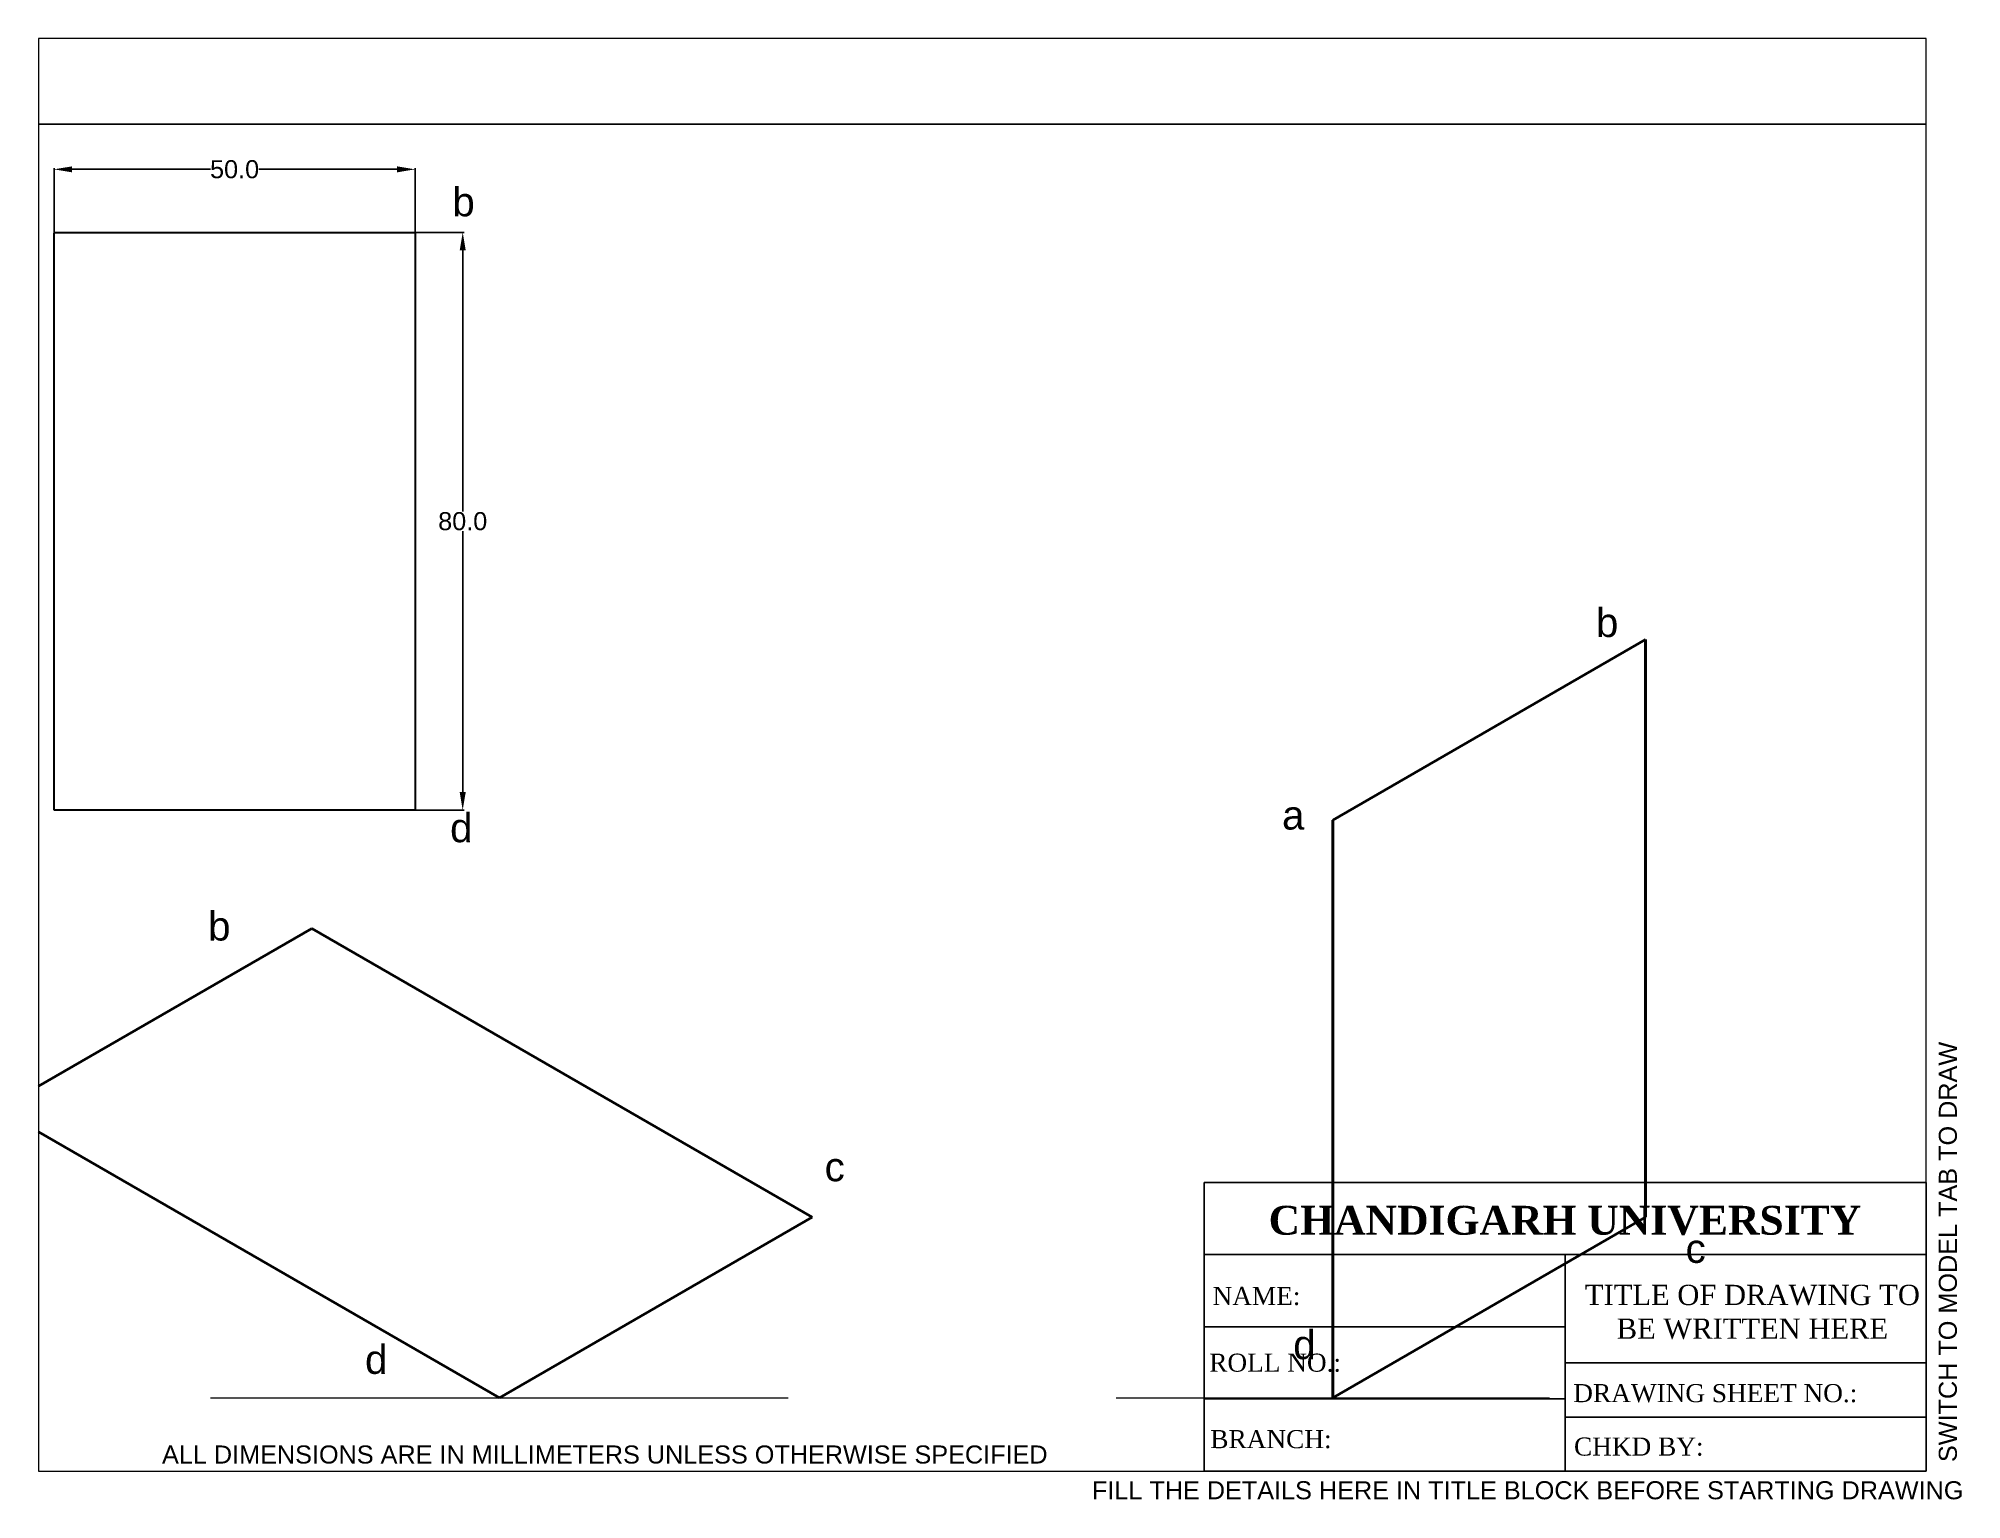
# Paper-space layout 'Layout1' of a CAD drawing. Header units: millimetres. Extents: x 0 to 266, y -4 to 198.
# The model-space entities are those that its viewports show. They can reach past a viewport. Long polylines and large blocks are cut down to what shows.
import ezdxf

# ---------------------------------------------------------------- set-up
doc = ezdxf.new("R2010")
doc.units = ezdxf.units.MM
doc.linetypes.add('ACAD_ISO08W100', pattern=[36, 24, -3, 6, -3])
doc.layers.add('Comments', color=10, linetype='Continuous', lineweight=13, plot=False)
doc.layers.add('thick continuous', color=7, linetype='Continuous', lineweight=30)
doc.styles.get("Standard").update_dxf_attribs({"font": 'arial.ttf'})
doc.dimstyles.get("Standard").update_dxf_attribs({"dimtxt": 2.5, "dimasz": 2.5, "dimexe": 0.18, "dimexo": 0.0625, "dimgap": 0.09, "dimtad": 0, "dimtih": 1, "dimtoh": 1, "dimdec": 1, "dimzin": 0, "dimdsep": 46, "dimtxsty": 'Standard', "dimcen": 0.09, "dimadec": 0, "dimazin": 0, "dimtfac": 1, "dimtdec": 1, "dimtofl": 0, "dimtmove": 0, "dimatfit": 3, "dimfxl": 1, "dimtolj": 1, "dimtzin": 0, "dimarcsym": 0})

# ---------------------------------------------------------------- blocks, each defined once
blk = doc.blocks.new('*D1')
at = {"layer": 'Defpoints', "color": 0, "transparency": 16777216}
for p in [(73.16, 203.75), (23.16, 195.01), (73.16, 195.01)]:
    blk.add_point(p, dxfattribs=at)
at = {"layer": 'thick continuous', "color": 0, "lineweight": -2, "transparency": 16777216}
for p, q in [((23.16, 195.07), (23.16, 203.93)), ((25.66, 203.75), (44.83, 203.75)), ((70.66, 203.75), (51.5, 203.75)), ((73.16, 195.07), (73.16, 203.93))]:
    blk.add_line(p, q, dxfattribs=at)
at = {"layer": 'thick continuous', "color": 0, "transparency": 16777216}
for points in [[(25.66, 204.16), (25.66, 203.33), (23.16, 203.75)], [(70.66, 204.16), (70.66, 203.33), (73.16, 203.75)]]:
    blk.add_solid(points, dxfattribs=at)
at = {"layer": 'thick continuous', "color": 0, "lineweight": 0, "transparency": 16777216, "insert": (48.16, 203.75), "char_height": 2.5, "attachment_point": 5}
blk.add_mtext('\\A1;50.0', dxfattribs=at)
blk = doc.blocks.new('*D2')
at = {"layer": 'Defpoints', "color": 0, "transparency": 16777216}
for p in [(73.16, 195.01), (73.16, 115.01), (79.75, 115.01)]:
    blk.add_point(p, dxfattribs=at)
at = {"layer": 'thick continuous', "color": 0, "lineweight": -2, "transparency": 16777216}
for p, q in [((73.23, 195.01), (79.93, 195.01)), ((79.75, 192.51), (79.75, 156.37)), ((79.75, 117.51), (79.75, 153.64)), ((73.23, 115.01), (79.93, 115.01))]:
    blk.add_line(p, q, dxfattribs=at)
at = {"layer": 'thick continuous', "color": 0, "transparency": 16777216}
for points in [[(79.33, 192.51), (80.17, 192.51), (79.75, 195.01)], [(79.33, 117.51), (80.17, 117.51), (79.75, 115.01)]]:
    blk.add_solid(points, dxfattribs=at)
at = {"layer": 'thick continuous', "color": 0, "lineweight": 0, "transparency": 16777216, "insert": (79.75, 155.01), "char_height": 2.5, "attachment_point": 5}
blk.add_mtext('\\A1;80.0', dxfattribs=at)

msp = doc.modelspace()

# ---------------------------------------------------------------- linework, layer by layer
msp.add_lwpolyline([(0, 0), (297, 0), (297, 210), (0, 210)], close=True)
at = {"layer": 'thick continuous'}
for p, q in [((23.16, 195.01), (73.16, 195.01)), ((23.16, 115.01), (23.16, 195.01)), ((73.16, 195.01), (73.16, 115.01)), ((73.16, 115.01), (23.16, 115.01))]:
    msp.add_line(p, q, dxfattribs=at)
at = {"layer": 'thick continuous', "lineweight": 40}
for p, q in [((200.23, 113.62), (243.53, 138.62)), ((243.53, 138.62), (243.53, 58.62)), ((200.23, 33.62), (200.23, 113.62)), ((15.55, 73.62), (58.85, 98.62)), ((128.13, 58.62), (58.85, 98.62)), ((84.83, 33.62), (15.55, 73.62)), ((84.83, 33.62), (128.13, 58.62)), ((243.53, 58.62), (200.23, 33.62))]:
    msp.add_line(p, q, dxfattribs=at)
at = {"layer": 'thick continuous', "lineweight": 0}
for p, q in [((44.83, 33.62), (84.83, 33.62)), ((84.83, 33.62), (124.83, 33.62)), ((170.23, 33.62), (200.23, 33.62)), ((200.23, 33.62), (200.23, 33.62)), ((200.23, 33.62), (230.23, 33.62))]:
    msp.add_line(p, q, dxfattribs=at)

# ---------------------------------------------------------------- texts
at = {"layer": 'thick continuous', "lineweight": 0, "char_height": 4, "attachment_point": 1}
for s, width, insert in [('   a                                      b\\P\\P\\P\\P\\P\\P\\P\\P\\P\\P\\P\\P\\P   c                                      d', 93.4995, (11.56, 201.25)), ('                          b\\P\\P\\P\\P  a         \\P                                                                                 c\\P\\P\\P\\P                                        d\\P                                                                                 ', 147.6742, (4.13, 100.95))]:
    msp.add_mtext_dynamic_manual_height_columns(s, width=width, gutter_width=12.5, heights=[0], dxfattribs=dict(at, insert=insert))
at = {"layer": 'thick continuous', "lineweight": 0, "insert": (187, 142.99), "char_height": 4, "width": 81.1246, "attachment_point": 1}
msp.add_mtext('                                b\\P\\P\\P\\P    a        \\P\\P\\P\\P\\P\\P\\P\\P\\P                                        c\\P\\P     d', dxfattribs=at)

# ---------------------------------------------------------------- dimensions: what is measured, and where the dimension line sits
at = {"layer": 'thick continuous', "lineweight": 0}
dim = msp.add_linear_dim(base=(73.16, 203.75), p1=(23.16, 195.01), p2=(73.16, 195.01), dimstyle='Standard', dxfattribs=at)
dim.commit()
dim.dimension.update_dxf_attribs({"geometry": '*D1', "text_midpoint": (48.16, 203.75)})
dim = msp.add_linear_dim(base=(79.75, 115.01), p1=(73.16, 195.01), p2=(73.16, 115.01), angle=90, dimstyle='Standard', dxfattribs=at)
dim.commit()
dim.dimension.update_dxf_attribs({"geometry": '*D2', "text_midpoint": (79.75, 155.01)})

psp = doc.layouts.get("Layout1")

# ---------------------------------------------------------------- linework, layer by layer
for p, q in [((161.41, 40), (261.41, 40)), ((161.41, 40), (161.41, 0)), ((261.41, 40), (261.41, 0)), ((161.41, 30), (261.41, 30)), ((161.41, 30), (194.27, 30)), ((211.41, 30), (211.41, 0)), ((161.41, 20), (211.41, 20)), ((211.41, 15), (261.41, 15)), ((161.41, 10), (211.41, 10)), ((211.41, 7.5), (261.41, 7.5)), ((161.41, 0), (261.41, 0))]:
    psp.add_line(p, q)

# ---------------------------------------------------------------- texts
at = {"attachment_point": 1}
for s, width, insert, char_height in [('\\pxqc;{\\fTimes New Roman|b1|i0|c0|p18;CHANDIGARH UNIVERSITY}', 80.8177, (170.98, 36.75), 4), ('\\pxqc;{\\fTimes New Roman|b0|i0|c0|p18;TITLE OF DRAWING TO BE WRITTEN HERE}', 46.4985, (214.1, 25.81), 2.8)]:
    psp.add_mtext_dynamic_manual_height_columns(s, width=width, gutter_width=40, heights=[0], dxfattribs=dict(at, insert=insert, char_height=char_height))
at = {"linetype": 'ACAD_ISO08W100', "lineweight": 100, "char_height": 2.5, "attachment_point": 1}
for s, width, insert in [('{\\fTimes New Roman|b0|i0|c0|p18;NAME:}', 45.3199, (162.59, 25.51)), ('{\\fTimes New Roman|b0|i0|c0|p18;ROLL NO.:}', 45.3199, (162.13, 16.28)), ('{\\fTimes New Roman|b0|i0|c0|p18;DRAWING SHEET NO.:}', 45.3199, (212.54, 12.06)), ('{\\fTimes New Roman|b0|i0|c0|p18;BRANCH:}', 45.3199, (162.28, 5.69)), ('{\\fTimes New Roman|b0|i0|c0|p18;CHKD BY: }', 47.9779, (212.64, 4.66))]:
    psp.add_mtext_dynamic_manual_height_columns(s, width=width, gutter_width=25, heights=[0], dxfattribs=dict(at, insert=insert))
at = {"layer": 'Comments'}
psp.add_text('SWITCH TO MODEL TAB TO DRAW', height=2.5, rotation=90, dxfattribs=at).set_placement((265.66, 1.26))
psp.add_text('FILL THE DETAILS HERE IN TITLE BLOCK BEFORE STARTING DRAWING', height=2.5, dxfattribs=at).set_placement((145.88, -3.89))
at = {"layer": 'thick continuous'}
psp.add_text('ALL DIMENSIONS ARE IN MILLIMETERS UNLESS OTHERWISE SPECIFIED', height=2.5, dxfattribs=at).set_placement((17.11, 1.06))

# ---------------------------------------------------------------- viewports
psp.add_viewport(center=(130.71, 99.21), size=(261.41, 198.4125), view_center_point=(151.71, 122.67), view_height=198.4125, dxfattribs=at)

doc.saveas('drawing.dxf')
